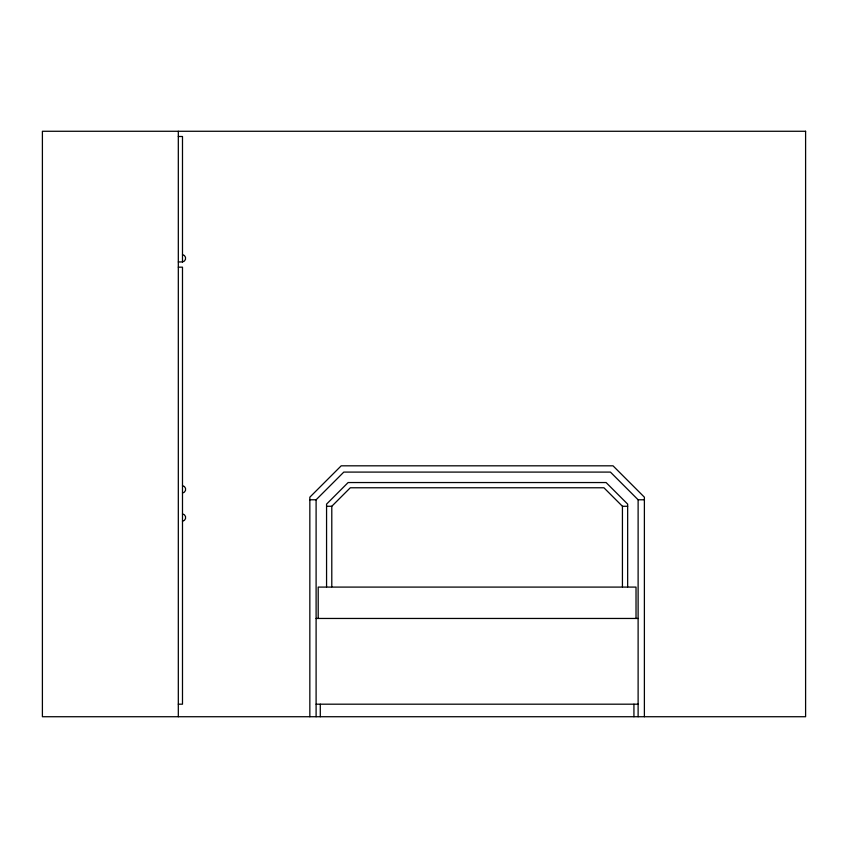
<?xml version="1.0" encoding="UTF-8"?>
<svg xmlns="http://www.w3.org/2000/svg" width="848" height="848" viewBox="0 0 848 848"><rect width="100%" height="100%" fill="white"/><g stroke="black" fill="none" stroke-linecap="round" stroke-linejoin="round"><path stroke-width="1.27" d="M316.103 716.73L316.103 499.779L343.8 472.092L610.422 472.092L638.12 499.779L638.12 716.73M331.791 586.784L331.791 506.277L350.298 487.77L603.924 487.77L622.432 506.277L622.432 586.784M178.313 136.496L182.49 136.496L182.49 261.947L178.313 261.947M178.313 267.173L182.49 267.173L182.49 704.19L178.313 704.19M309.838 499.779L316.103 499.779M638.12 499.779L644.385 499.779M326.565 506.277L331.791 506.277M622.432 506.277L627.658 506.277M316.103 618.457L638.12 618.457M316.103 704.19L638.12 704.19M644.385 716.73L644.385 497.182L613.019 465.817L341.203 465.817L309.838 497.182L309.838 716.73M636.021 618.457L636.021 587.092L318.201 587.092L318.201 618.457M633.933 704.19L633.933 716.73M627.658 586.784L627.658 504.115L606.097 482.544L348.125 482.544L326.565 504.115L326.565 586.784M320.29 704.19L320.29 716.73M178.313 131.27L178.313 716.73M182.49 485.681A3.699 3.699 0 0 1 182.49 493.006M182.49 513.909A3.699 3.699 0 0 1 182.49 521.234M182.49 254.633A3.699 3.699 0 0 1 182.49 261.947M805.6 131.27L42.4 131.27L42.4 716.73L805.6 716.73L805.6 131.27"/></g></svg>
